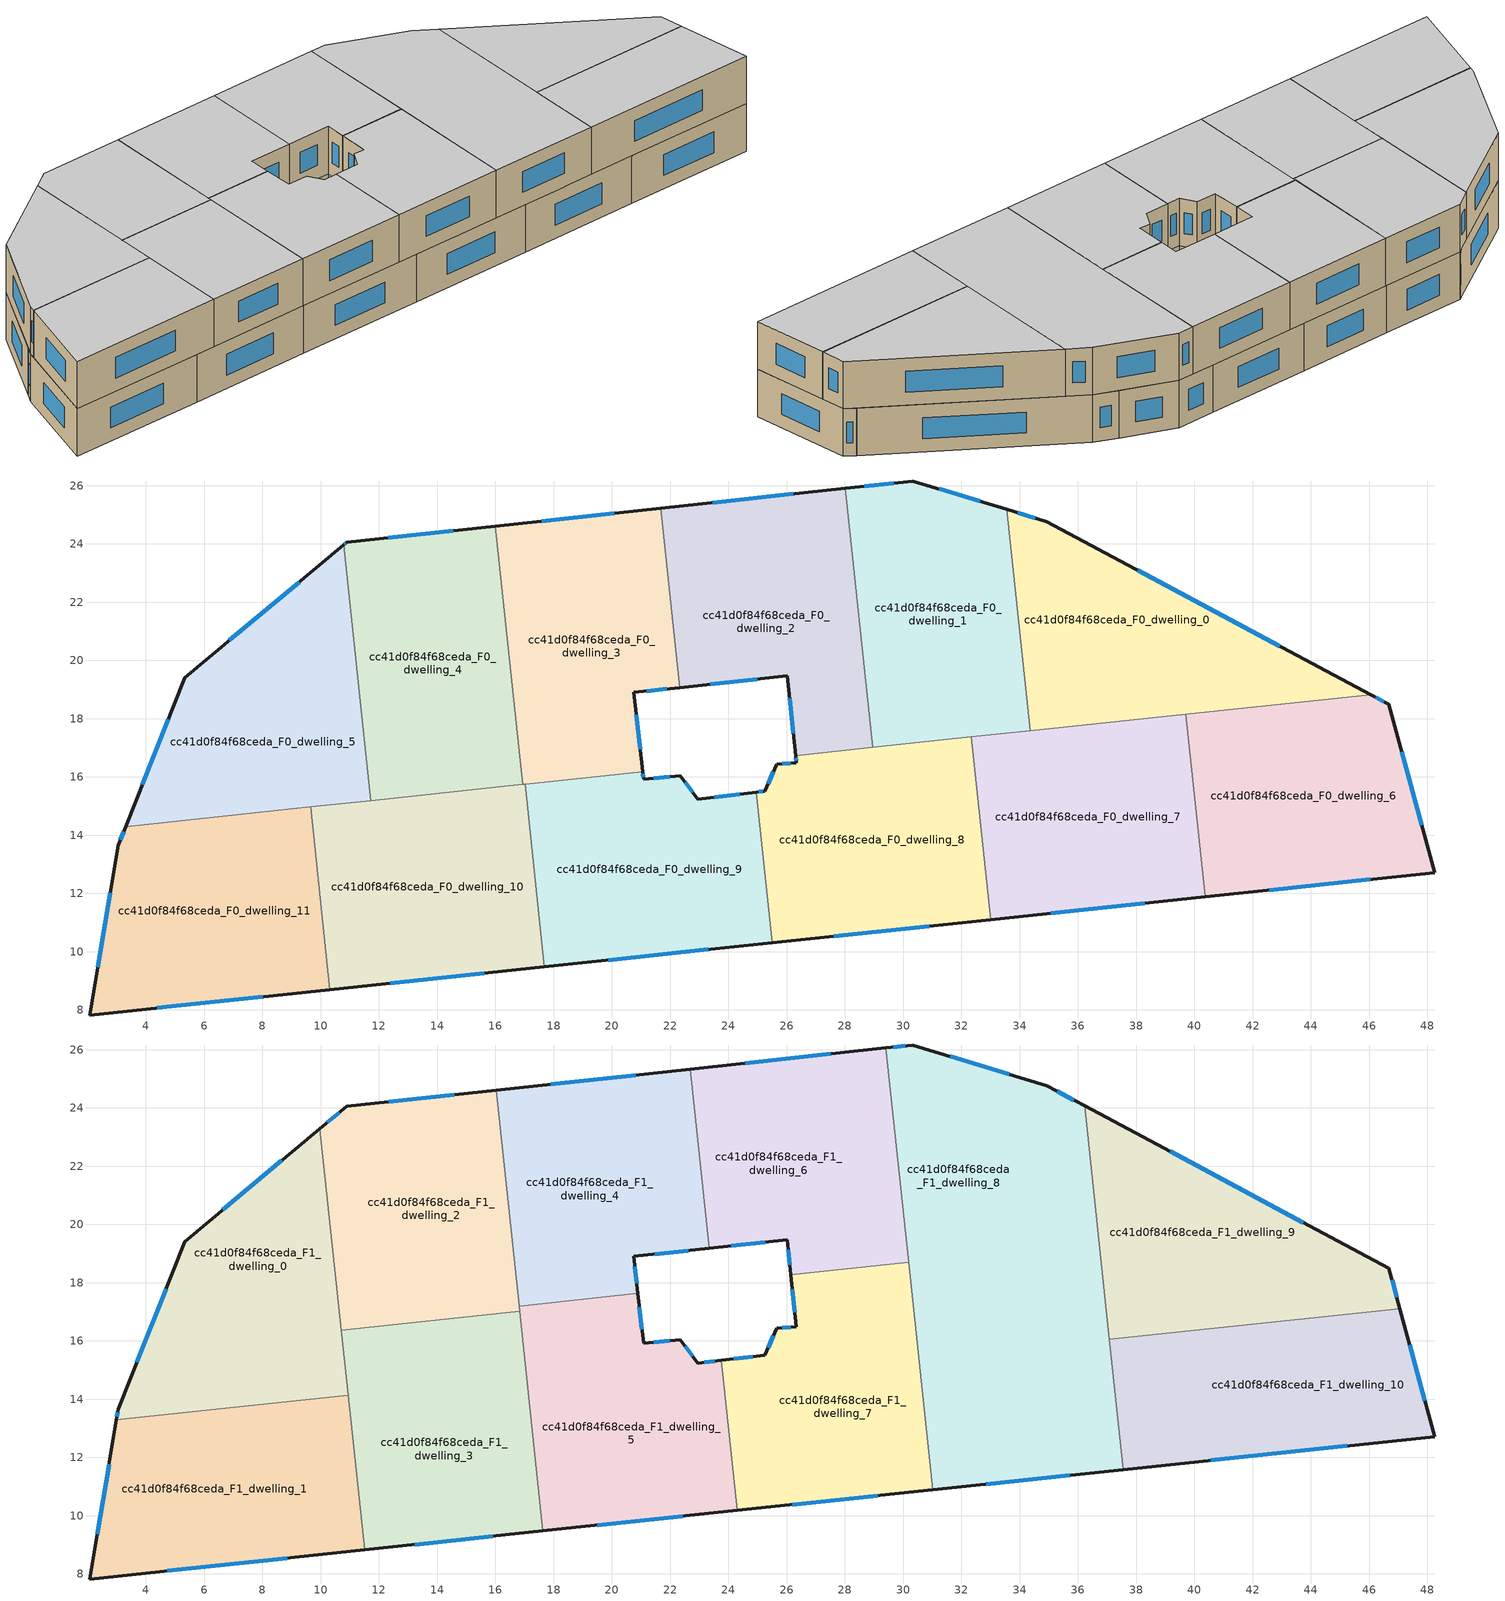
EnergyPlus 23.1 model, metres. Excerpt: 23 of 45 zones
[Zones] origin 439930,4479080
cc41d0f84f68ceda_F0_dwelling_0
 floor ground (EU_floor_Construction): 46.05,18.82 34.36,17.58 33.55,25.18 34.93,24.77 z0
 wall outside (EU_wall_Construction): 46.05,18.82 34.93,24.77 33.55,25.18 z0:3
 wall to cc41d0f84f68ceda_F0_dwelling_1 (EU_wall_Construction): 33.55,25.18 34.36,17.58 z0:3
 wall to cc41d0f84f68ceda_F0_dwelling_6 (EU_wall_Construction): 39.7,18.15 46.05,18.82 z0:3
 wall to cc41d0f84f68ceda_F0_dwelling_7 (EU_wall_Construction): 34.36,17.58 39.7,18.15 z0:3
 window (EU_Window_Construction): 34.54,24.88 33.94,25.07 / 42.93,20.49 38.05,23.1 z0.84:2.16
cc41d0f84f68ceda_F0_dwelling_1
 floor ground (EU_floor_Construction): 33.55,25.18 34.36,17.58 28.95,17.01 28,25.91 30.33,26.16 z0
 wall outside (EU_wall_Construction): 33.55,25.18 30.33,26.16 28,25.91 z0:3
 wall to cc41d0f84f68ceda_F0_dwelling_2 (EU_wall_Construction): 28,25.91 28.95,17.01 z0:3
 wall to cc41d0f84f68ceda_F0_dwelling_8 (EU_wall_Construction): 28.95,17.01 32.34,17.37 z0:3
 wall to cc41d0f84f68ceda_F0_dwelling_7 (EU_wall_Construction): 32.34,17.37 34.36,17.58 z0:3
 window (EU_Window_Construction): 29.68,26.09 28.66,25.98 / 32.65,25.46 31.24,25.88 z0.84:2.16
 ceiling adiabatic (EU_roof_Construction): 30.35,17.16 30.18,18.7 28.78,18.55 28.95,17.01 z3
cc41d0f84f68ceda_F0_dwelling_10
 floor ground (EU_floor_Construction): 17.02,15.75 17.68,9.48 10.32,8.7 9.65,14.97 z0
 wall outside (EU_wall_Construction): 10.32,8.7 17.68,9.48 z0:3
 wall to cc41d0f84f68ceda_F0_dwelling_9 (EU_wall_Construction): 17.68,9.48 17.02,15.75 z0:3
 wall to cc41d0f84f68ceda_F0_dwelling_11 (EU_wall_Construction): 9.65,14.97 10.32,8.7 z0:3
 wall to cc41d0f84f68ceda_F0_dwelling_4 (EU_wall_Construction): 16.93,15.74 11.72,15.19 z0:3
 wall to cc41d0f84f68ceda_F0_dwelling_5 (EU_wall_Construction): 11.72,15.19 9.65,14.97 z0:3
 wall to cc41d0f84f68ceda_F0_dwelling_3 (EU_wall_Construction): 17.02,15.75 16.93,15.74 z0:3
 window (EU_Window_Construction): 12.38,8.92 15.61,9.26 z0.84:2.16
 ceiling adiabatic (EU_roof_Construction): 17.63,9.47 11.51,8.82 10.85,15 10.94,14.13 9.75,14.01 9.65,14.97 10.32,8.7 17.68,9.48 17.02,15.75 16.97,15.74 z3
cc41d0f84f68ceda_F0_dwelling_11
 floor ground (EU_floor_Construction): 9.65,14.97 10.32,8.7 2.08,7.82 3.05,13.66 3.3,14.29 z0
 wall outside (EU_wall_Construction): 3.3,14.29 3.05,13.66 2.08,7.82 10.32,8.7 z0:3
 wall to cc41d0f84f68ceda_F0_dwelling_5 (EU_wall_Construction): 9.65,14.97 3.3,14.29 z0:3
 window (EU_Window_Construction): 4.39,8.07 8,8.45 / 2.78,12.02 2.35,9.46 / 3.23,14.11 3.12,13.83 z0.84:2.16
cc41d0f84f68ceda_F0_dwelling_2
 floor ground (EU_floor_Construction): 28,25.91 28.95,17.01 26.3,16.73 26.02,19.46 22.33,19.07 21.68,25.22 z0
 wall outside (EU_wall_Construction): 22.33,19.07 26.02,19.46 26.3,16.73 / 28,25.91 21.68,25.22 z0:3
 wall to cc41d0f84f68ceda_F0_dwelling_3 (EU_wall_Construction): 21.68,25.22 22.33,19.07 z0:3
 wall to cc41d0f84f68ceda_F0_dwelling_8 (EU_wall_Construction): 26.3,16.73 28.95,17.01 z0:3
 window (EU_Window_Construction): 26.1,18.7 26.23,17.5 / 23.37,19.18 24.99,19.35 / 26.23,25.71 23.45,25.41 z0.84:2.16
 ceiling adiabatic (EU_roof_Construction): 28.95,17.01 28.78,18.55 26.15,18.27 26.3,16.73 z3
cc41d0f84f68ceda_F0_dwelling_3
 floor ground (EU_floor_Construction): 21.68,25.22 22.33,19.07 20.74,18.9 21.06,16.17 16.93,15.74 15.99,24.6 z0
 wall outside (EU_wall_Construction): 21.06,16.17 20.74,18.9 22.33,19.07 / 21.68,25.22 15.99,24.6 z0:3
 wall to cc41d0f84f68ceda_F0_dwelling_4 (EU_wall_Construction): 15.99,24.6 16.93,15.74 z0:3
 wall to cc41d0f84f68ceda_F0_dwelling_9 (EU_wall_Construction): 17.02,15.75 21.06,16.17 z0:3
 window (EU_Window_Construction): 20.97,16.94 20.83,18.13 / 20.08,25.05 17.59,24.78 / 21.19,18.95 21.88,19.02 z0.84:2.16
cc41d0f84f68ceda_F0_dwelling_4
 floor ground (EU_floor_Construction): 15.99,24.6 16.93,15.74 11.72,15.19 10.79,23.96 10.89,24.05 z0
 wall outside (EU_wall_Construction): 15.99,24.6 10.89,24.05 10.79,23.96 z0:3
 wall to cc41d0f84f68ceda_F0_dwelling_5 (EU_wall_Construction): 10.79,23.96 11.72,15.19 z0:3
 window (EU_Window_Construction): 10.86,24.03 10.82,23.99 / 14.56,24.45 12.32,24.2 z0.84:2.16
cc41d0f84f68ceda_F0_dwelling_5
 floor ground (EU_floor_Construction): 10.79,23.96 11.72,15.19 3.3,14.29 5.33,19.41 z0
 wall outside (EU_wall_Construction): 10.79,23.96 5.33,19.41 3.3,14.29 z0:3
 window (EU_Window_Construction): 4.76,17.97 3.87,15.73 / 9.26,22.68 6.87,20.69 z0.84:2.16
cc41d0f84f68ceda_F0_dwelling_6
 floor ground (EU_floor_Construction): 46.68,18.49 48.24,12.71 40.36,11.88 39.7,18.15 46.05,18.82 z0
 wall outside (EU_wall_Construction): 40.36,11.88 48.24,12.71 46.68,18.49 46.05,18.82 z0:3
 wall to cc41d0f84f68ceda_F0_dwelling_7 (EU_wall_Construction): 39.7,18.15 40.36,11.88 z0:3
 window (EU_Window_Construction): 46.5,18.58 46.23,18.73 / 47.8,14.34 47.12,16.87 / 42.58,12.11 46.03,12.48 z0.84:2.16
cc41d0f84f68ceda_F0_dwelling_7
 floor ground (EU_floor_Construction): 39.7,18.15 40.36,11.88 33,11.1 32.34,17.37 z0
 wall outside (EU_wall_Construction): 33,11.1 40.36,11.88 z0:3
 wall to cc41d0f84f68ceda_F0_dwelling_8 (EU_wall_Construction): 32.34,17.37 33,11.1 z0:3
 window (EU_Window_Construction): 35.07,11.32 38.29,11.66 z0.84:2.16
 ceiling adiabatic (EU_roof_Construction): 40.36,11.88 39.7,18.15 36.88,17.85 37.55,11.58 35.75,11.39 z3
cc41d0f84f68ceda_F0_dwelling_8
 floor ground (EU_floor_Construction): 32.34,17.37 33,11.1 25.51,10.31 24.96,15.47 25.25,15.51 25.66,16.44 26.33,16.49 26.3,16.73 z0
 wall outside (EU_wall_Construction): 26.3,16.73 26.33,16.49 25.66,16.44 25.25,15.51 24.96,15.47 / 25.51,10.31 33,11.1 z0:3
 wall to cc41d0f84f68ceda_F0_dwelling_9 (EU_wall_Construction): 24.96,15.47 25.51,10.31 z0:3
 window (EU_Window_Construction): 25.54,16.18 25.37,15.77 / 26.14,16.47 25.85,16.45 / 26.31,16.66 26.32,16.56 / 27.61,10.53 30.9,10.88 / 25.17,15.5 25.04,15.48 z0.84:2.16
cc41d0f84f68ceda_F0_dwelling_9
 floor ground (EU_floor_Construction): 24.96,15.47 25.51,10.31 17.68,9.48 17.02,15.75 21.06,16.17 21.09,15.92 22.34,16.04 22.95,15.24 z0
 wall outside (EU_wall_Construction): 24.96,15.47 22.95,15.24 22.34,16.04 21.09,15.92 21.06,16.17 / 17.68,9.48 25.51,10.31 z0:3
 window (EU_Window_Construction): 21.08,15.99 21.06,16.1 / 21.99,16.01 21.44,15.95 / 22.78,15.46 22.51,15.82 / 24.39,15.41 23.51,15.3 / 19.88,9.71 23.31,10.07 z0.84:2.16
cc41d0f84f68ceda_F1_dwelling_0
 floor to cc41d0f84f68ceda_F0_dwelling_5 (EU_floor_Construction): 9.97,23.28 10.84,15.09 3.3,14.29 5.33,19.41 z3
 floor to cc41d0f84f68ceda_F0_dwelling_11 (EU_floor_Construction): 9.65,14.97 9.75,14.01 2.99,13.29 3.05,13.66 3.3,14.29 z3
 floor to cc41d0f84f68ceda_F0_dwelling_10 (EU_floor_Construction): 10.84,15.09 10.94,14.13 9.75,14.01 9.65,14.97 z3
 wall outside (EU_wall_Construction): 9.97,23.28 5.33,19.41 3.05,13.66 2.99,13.29 z3:6
 wall to cc41d0f84f68ceda_F1_dwelling_1 (EU_wall_Construction): 2.99,13.29 10.94,14.13 z3:6
 wall to cc41d0f84f68ceda_F1_dwelling_2 (EU_wall_Construction): 10.71,16.36 9.97,23.28 z3:6
 wall to cc41d0f84f68ceda_F1_dwelling_3 (EU_wall_Construction): 10.94,14.13 10.71,16.36 z3:6
 window (EU_Window_Construction): 4.69,17.79 3.69,15.27 / 8.67,22.19 6.64,20.5 / 3.03,13.55 3.01,13.39 z3.84:5.16
 ceiling to cc41d0f84f68ceda_F2_dwelling_0 (EU_floor_Construction): 10.94,14.13 9.97,23.28 5.33,19.41 3.05,13.66 2.99,13.29 z6
cc41d0f84f68ceda_F1_dwelling_1
 floor to cc41d0f84f68ceda_F0_dwelling_11 (EU_floor_Construction): 9.75,14.01 10.32,8.7 2.08,7.82 2.99,13.29 z3
 floor adiabatic (EU_floor_Construction): 10.94,14.13 11.51,8.82 10.32,8.7 9.75,14.01 z3
 wall outside (EU_wall_Construction): 2.99,13.29 2.08,7.82 11.51,8.82 z3:6
 wall to cc41d0f84f68ceda_F1_dwelling_3 (EU_wall_Construction): 11.51,8.82 10.94,14.13 z3:6
 window (EU_Window_Construction): 4.73,8.1 8.86,8.54 / 2.73,11.76 2.33,9.36 z3.84:5.16
 ceiling to cc41d0f84f68ceda_F2_dwelling_1 (EU_floor_Construction): 11.51,8.82 10.94,14.13 2.99,13.29 2.08,7.82 z6
cc41d0f84f68ceda_F1_dwelling_10
 floor to cc41d0f84f68ceda_F0_dwelling_6 (EU_floor_Construction): 47.05,17.11 48.24,12.71 40.36,11.88 39.89,16.35 z3
 floor adiabatic (EU_floor_Construction): 39.89,16.35 40.36,11.88 37.55,11.58 37.08,16.05 z3
 wall outside (EU_wall_Construction): 37.55,11.58 48.24,12.71 47.05,17.11 z3:6
 wall to cc41d0f84f68ceda_F1_dwelling_9 (EU_wall_Construction): 47.05,17.11 37.08,16.05 z3:6
 wall to cc41d0f84f68ceda_F1_dwelling_8 (EU_wall_Construction): 37.08,16.05 37.55,11.58 z3:6
 window (EU_Window_Construction): 47.91,13.95 47.39,15.87 / 40.55,11.9 45.24,12.4 z3.84:5.16
 ceiling to cc41d0f84f68ceda_F2_dwelling_10 (EU_floor_Construction): 48.24,12.71 47.05,17.11 37.08,16.05 37.55,11.58 z6
cc41d0f84f68ceda_F1_dwelling_2
 floor to cc41d0f84f68ceda_F0_dwelling_4 (EU_floor_Construction): 15.99,24.6 16.8,17.01 11.58,16.45 10.79,23.96 10.89,24.05 z3
 floor to cc41d0f84f68ceda_F0_dwelling_5 (EU_floor_Construction): 10.79,23.96 11.58,16.45 10.71,16.36 9.97,23.28 z3
 floor to cc41d0f84f68ceda_F0_dwelling_3 (EU_floor_Construction): 16.03,24.61 16.83,17.01 16.8,17.01 15.99,24.6 z3
 wall outside (EU_wall_Construction): 16.03,24.61 10.89,24.05 9.97,23.28 z3:6
 wall to cc41d0f84f68ceda_F1_dwelling_3 (EU_wall_Construction): 10.71,16.36 16.83,17.01 z3:6
 wall to cc41d0f84f68ceda_F1_dwelling_4 (EU_wall_Construction): 16.81,17.2 16.03,24.61 z3:6
 wall to cc41d0f84f68ceda_F1_dwelling_5 (EU_wall_Construction): 16.83,17.01 16.81,17.2 z3:6
 window (EU_Window_Construction): 10.63,23.83 10.23,23.5 / 14.58,24.45 12.33,24.21 z3.84:5.16
 ceiling to cc41d0f84f68ceda_F2_dwelling_2 (EU_floor_Construction): 16.83,17.01 16.03,24.61 10.89,24.05 9.97,23.28 10.71,16.36 z6
cc41d0f84f68ceda_F1_dwelling_3
 floor to cc41d0f84f68ceda_F0_dwelling_10 (EU_floor_Construction): 16.97,15.74 17.63,9.47 11.51,8.82 10.84,15.09 z3
 floor to cc41d0f84f68ceda_F0_dwelling_4 (EU_floor_Construction): 16.8,17.01 16.93,15.74 11.72,15.19 11.58,16.45 z3
 floor to cc41d0f84f68ceda_F0_dwelling_5 (EU_floor_Construction): 11.58,16.45 11.72,15.19 10.84,15.09 10.71,16.36 z3
 floor to cc41d0f84f68ceda_F0_dwelling_3 (EU_floor_Construction): 16.83,17.01 16.97,15.74 16.93,15.74 16.8,17.01 z3
 wall outside (EU_wall_Construction): 11.51,8.82 17.63,9.47 z3:6
 wall to cc41d0f84f68ceda_F1_dwelling_5 (EU_wall_Construction): 17.63,9.47 16.83,17.01 z3:6
 window (EU_Window_Construction): 13.23,9.01 15.91,9.29 z3.84:5.16
 ceiling to cc41d0f84f68ceda_F2_dwelling_3 (EU_floor_Construction): 17.63,9.47 16.83,17.01 10.71,16.36 11.51,8.82 z6
cc41d0f84f68ceda_F1_dwelling_4
 floor to cc41d0f84f68ceda_F0_dwelling_3 (EU_floor_Construction): 21.68,25.22 22.33,19.07 20.74,18.9 20.89,17.63 16.81,17.2 16.03,24.61 z3
 floor to cc41d0f84f68ceda_F0_dwelling_2 (EU_floor_Construction): 22.69,25.33 23.34,19.18 22.33,19.07 21.68,25.22 z3
 wall outside (EU_wall_Construction): 22.69,25.33 16.03,24.61 / 20.89,17.63 20.74,18.9 23.34,19.18 z3:6
 wall to cc41d0f84f68ceda_F1_dwelling_5 (EU_wall_Construction): 16.81,17.2 20.89,17.63 z3:6
 wall to cc41d0f84f68ceda_F1_dwelling_6 (EU_wall_Construction): 23.34,19.18 22.69,25.33 z3:6
 window (EU_Window_Construction): 20.82,25.13 17.9,24.81 / 21.47,18.98 22.61,19.1 / 20.85,17.99 20.78,18.54 z3.84:5.16
 ceiling to cc41d0f84f68ceda_F2_dwelling_4 (EU_floor_Construction): 23.34,19.18 22.69,25.33 16.03,24.61 16.81,17.2 20.89,17.63 20.74,18.9 z6
cc41d0f84f68ceda_F1_dwelling_5
 floor to cc41d0f84f68ceda_F0_dwelling_9 (EU_floor_Construction): 23.75,15.33 24.3,10.18 17.68,9.48 17.02,15.75 21.06,16.17 21.09,15.92 22.34,16.04 22.95,15.24 z3
 floor to cc41d0f84f68ceda_F0_dwelling_3 (EU_floor_Construction): 20.89,17.63 21.06,16.17 17.02,15.75 16.97,15.74 16.81,17.2 z3
 floor adiabatic (EU_floor_Construction): 17.02,15.75 17.68,9.48 17.63,9.47 16.97,15.74 z3
 wall outside (EU_wall_Construction): 23.75,15.33 22.95,15.24 22.34,16.04 21.09,15.92 20.89,17.63 / 17.63,9.47 24.3,10.18 z3:6
 wall to cc41d0f84f68ceda_F1_dwelling_7 (EU_wall_Construction): 24.3,10.18 23.75,15.33 z3:6
 window (EU_Window_Construction): 23.53,15.31 23.17,15.26 / 19.5,9.67 22.43,9.98 / 21.03,16.4 20.94,17.15 / 21.99,16.01 21.44,15.95 / 22.78,15.46 22.51,15.82 z3.84:5.16
 ceiling to cc41d0f84f68ceda_F2_dwelling_5 (EU_floor_Construction): 24.3,10.18 23.75,15.33 22.95,15.24 22.34,16.04 21.09,15.92 20.89,17.63 16.81,17.2 17.63,9.47 z6
cc41d0f84f68ceda_F1_dwelling_6
 floor to cc41d0f84f68ceda_F0_dwelling_2 (EU_floor_Construction): 28,25.91 28.78,18.55 26.15,18.27 26.02,19.46 23.34,19.18 22.69,25.33 z3
 floor to cc41d0f84f68ceda_F0_dwelling_1 (EU_floor_Construction): 29.41,26.06 30.18,18.7 28.78,18.55 28,25.91 z3
 wall outside (EU_wall_Construction): 23.34,19.18 26.02,19.46 26.15,18.27 / 29.41,26.06 22.69,25.33 z3:6
 wall to cc41d0f84f68ceda_F1_dwelling_7 (EU_wall_Construction): 26.15,18.27 30.18,18.7 z3:6
 wall to cc41d0f84f68ceda_F1_dwelling_8 (EU_wall_Construction): 30.18,18.7 29.41,26.06 z3:6
 window (EU_Window_Construction): 24.1,19.26 25.27,19.38 / 27.52,25.85 24.58,25.53 / 26.06,19.13 26.11,18.61 z3.84:5.16
 ceiling to cc41d0f84f68ceda_F2_dwelling_6 (EU_floor_Construction): 30.18,18.7 29.41,26.06 22.69,25.33 23.34,19.18 26.02,19.46 26.15,18.27 z6
cc41d0f84f68ceda_F1_dwelling_7
 floor to cc41d0f84f68ceda_F0_dwelling_8 (EU_floor_Construction): 30.35,17.16 31.01,10.89 25.51,10.31 24.96,15.47 25.25,15.51 25.66,16.44 26.33,16.49 26.3,16.73 z3
 floor adiabatic (EU_floor_Construction): 30.18,18.7 31.01,10.89 30.35,17.16 26.3,16.73 26.33,16.49 26.15,18.27 z3
 floor to cc41d0f84f68ceda_F0_dwelling_9 (EU_floor_Construction): 24.96,15.47 25.51,10.31 24.3,10.18 23.75,15.33 z3
 wall outside (EU_wall_Construction): 26.15,18.27 26.33,16.49 25.66,16.44 25.25,15.51 23.75,15.33 / 24.3,10.18 31.01,10.89 z3:6
 wall to cc41d0f84f68ceda_F1_dwelling_8 (EU_wall_Construction): 31.01,10.89 30.19,18.7 z3:6
 window (EU_Window_Construction): 24.83,15.46 24.17,15.38 / 25.54,16.18 25.37,15.77 / 26.14,16.47 25.85,16.45 / 26.2,17.77 26.28,16.99 / 26.18,10.38 29.13,10.69 z3.84:5.16
 ceiling to cc41d0f84f68ceda_F2_dwelling_7 (EU_floor_Construction): 31.01,10.89 30.18,18.7 26.15,18.27 26.33,16.49 25.66,16.44 25.25,15.51 23.75,15.33 24.3,10.18 z6
cc41d0f84f68ceda_F1_dwelling_8
 floor to cc41d0f84f68ceda_F0_dwelling_1 (EU_floor_Construction): 33.55,25.18 34.36,17.58 30.35,17.16 29.41,26.06 30.33,26.16 z3
 floor to cc41d0f84f68ceda_F0_dwelling_7 (EU_floor_Construction): 36.88,17.85 37.55,11.58 33,11.1 32.34,17.37 z3
 floor to cc41d0f84f68ceda_F0_dwelling_0 (EU_floor_Construction): 36.22,24.07 36.88,17.85 34.36,17.58 33.55,25.18 34.93,24.77 z3
 floor to cc41d0f84f68ceda_F0_dwelling_8 (EU_floor_Construction): 32.34,17.37 33,11.1 31.01,10.89 30.35,17.16 z3
 wall outside (EU_wall_Construction): 31.01,10.89 37.55,11.58 / 36.22,24.07 34.93,24.77 30.33,26.16 29.41,26.06 z3:6
 wall to cc41d0f84f68ceda_F1_dwelling_9 (EU_wall_Construction): 37.08,16.05 36.22,24.07 z3:6
 window (EU_Window_Construction): 32.85,11.08 35.71,11.39 / 30.07,26.13 29.67,26.09 / 33.64,25.16 31.62,25.77 / 35.86,24.27 35.29,24.57 z3.84:5.16
 ceiling to cc41d0f84f68ceda_F2_dwelling_8 (EU_floor_Construction): 37.55,11.58 36.22,24.07 34.93,24.77 30.33,26.16 29.41,26.06 31.01,10.89 z6
cc41d0f84f68ceda_F1_dwelling_9
 floor to cc41d0f84f68ceda_F0_dwelling_0 (EU_floor_Construction): 46.05,18.82 36.88,17.85 36.22,24.07 z3
 floor to cc41d0f84f68ceda_F0_dwelling_6 (EU_floor_Construction): 46.68,18.49 47.05,17.11 39.89,16.35 39.7,18.15 46.05,18.82 z3
 floor adiabatic (EU_floor_Construction): 39.7,18.15 39.89,16.35 37.08,16.05 36.88,17.85 z3
 wall outside (EU_wall_Construction): 47.05,17.11 46.68,18.49 36.22,24.07 z3:6
 window (EU_Window_Construction): 43.74,20.06 39.16,22.5 / 46.95,17.49 46.78,18.1 z3.84:5.16
 ceiling to cc41d0f84f68ceda_F2_dwelling_9 (EU_floor_Construction): 47.05,17.11 46.68,18.49 36.22,24.07 37.08,16.05 z6
[Building]
EU S2 Campaign: North Axis=0; Terrain=City; Solar Distribution=FullExterior
[Site:Location]
Madrid: Latitude=40.5; Longitude=-3.5; Time Zone=1; Elevation=609
[SizingPeriod:WeatherFileDays]
AnnualSizingPeriod: Begin Month=1; Begin Day of Month=1; End Month=12; End Day of Month=31; Day of Week for Start Day=Monday; Use Weather File Daylight Saving Period=No; Use Weather File Rain and Snow Indicators=No
[MATERIAL]
EU_InternalMass_Material: Roughness=MediumRough; Thickness=0.1; Conductivity=1; Density=1800; Specific Heat=900; Thermal Absorptance=0.9; Solar Absorptance=0.7; Visible Absorptance=0.7
[MATERIAL:NOMASS] Roughness=MediumRough; Thermal Absorptance=0.9; Solar Absorptance=0.7; Visible Absorptance=0.7
Name | Thermal Resistance
EU_wall_NoMass; EU_roof_NoMass | 2.16768
EU_floor_NoMass | 1.14339
[WINDOWMATERIAL:SIMPLEGLAZINGSYSTEM]
EU_Window_SimpleGlazing: UFactor=3.23888; Solar Heat Gain Coefficient=0.85; Visible Transmittance=0.85
[CONSTRUCTION]
EU_wall_Construction: EU_wall_NoMass
EU_roof_Construction: EU_roof_NoMass
EU_floor_Construction: EU_floor_NoMass
EU_InternalMass_Construction: EU_InternalMass_Material
EU_Window_Construction: EU_Window_SimpleGlazing
[ZONE] Type=1; Multiplier=1; Ceiling Height=autocalculate; Floor Area=autocalculate; Part of Total Floor Area=Yes
Name | Volume
cc41d0f84f68ceda_F0_dwelling_0 | 140.059
cc41d0f84f68ceda_F1_dwelling_0; cc41d0f84f68ceda_F0_dwelling_2 | 140.023
cc41d0f84f68ceda_F0_dwelling_1 | 140.049
cc41d0f84f68ceda_F1_dwelling_1 | 140.024
cc41d0f84f68ceda_F0_dwelling_10 | 140.043
cc41d0f84f68ceda_F1_dwelling_10; cc41d0f84f68ceda_F0_dwelling_8 | 140.042
cc41d0f84f68ceda_F0_dwelling_11 | 140.03
cc41d0f84f68ceda_F1_dwelling_2 | 140.026
cc41d0f84f68ceda_F0_dwelling_3 | 140.05
cc41d0f84f68ceda_F1_dwelling_3 | 140.048
cc41d0f84f68ceda_F0_dwelling_4 | 140.04
cc41d0f84f68ceda_F1_dwelling_4 | 140.047
cc41d0f84f68ceda_F0_dwelling_5; cc41d0f84f68ceda_F1_dwelling_6 | 140.034
cc41d0f84f68ceda_F1_dwelling_5 | 140.044
cc41d0f84f68ceda_F0_dwelling_6 | 140.028
cc41d0f84f68ceda_F0_dwelling_7; cc41d0f84f68ceda_F0_dwelling_9 | 140.036
cc41d0f84f68ceda_F1_dwelling_7 | 140.053
cc41d0f84f68ceda_F1_dwelling_8 | 280.089
cc41d0f84f68ceda_F1_dwelling_9 | 140.017
[INTERNALMASS] Construction=EU_InternalMass_Construction
Name | Zone or ZoneList | Surface Area
cc41d0f84f68ceda_F0_dwelling_0_EU_InternalMass | cc41d0f84f68ceda_F0_dwelling_0 | 46.6862
cc41d0f84f68ceda_F0_dwelling_1_EU_InternalMass | cc41d0f84f68ceda_F0_dwelling_1 | 46.6832
cc41d0f84f68ceda_F0_dwelling_2_EU_InternalMass | cc41d0f84f68ceda_F0_dwelling_2 | 46.6745
cc41d0f84f68ceda_F0_dwelling_3_EU_InternalMass | cc41d0f84f68ceda_F0_dwelling_3 | 46.6835
cc41d0f84f68ceda_F0_dwelling_4_EU_InternalMass | cc41d0f84f68ceda_F0_dwelling_4 | 46.68
cc41d0f84f68ceda_F0_dwelling_5_EU_InternalMass | cc41d0f84f68ceda_F0_dwelling_5 | 46.6782
cc41d0f84f68ceda_F0_dwelling_6_EU_InternalMass | cc41d0f84f68ceda_F0_dwelling_6 | 46.6758
cc41d0f84f68ceda_F0_dwelling_7_EU_InternalMass | cc41d0f84f68ceda_F0_dwelling_7 | 46.6784
cc41d0f84f68ceda_F0_dwelling_8_EU_InternalMass | cc41d0f84f68ceda_F0_dwelling_8 | 46.6807
cc41d0f84f68ceda_F0_dwelling_9_EU_InternalMass | cc41d0f84f68ceda_F0_dwelling_9 | 46.6784
cc41d0f84f68ceda_F0_dwelling_10_EU_InternalMass | cc41d0f84f68ceda_F0_dwelling_10 | 46.6812
cc41d0f84f68ceda_F0_dwelling_11_EU_InternalMass | cc41d0f84f68ceda_F0_dwelling_11 | 46.6766
cc41d0f84f68ceda_F1_dwelling_0_EU_InternalMass | cc41d0f84f68ceda_F1_dwelling_0 | 46.6744
cc41d0f84f68ceda_F1_dwelling_1_EU_InternalMass | cc41d0f84f68ceda_F1_dwelling_1 | 46.6746
cc41d0f84f68ceda_F1_dwelling_2_EU_InternalMass | cc41d0f84f68ceda_F1_dwelling_2 | 46.6753
cc41d0f84f68ceda_F1_dwelling_3_EU_InternalMass | cc41d0f84f68ceda_F1_dwelling_3 | 46.6827
cc41d0f84f68ceda_F1_dwelling_4_EU_InternalMass | cc41d0f84f68ceda_F1_dwelling_4 | 46.6823
cc41d0f84f68ceda_F1_dwelling_5_EU_InternalMass | cc41d0f84f68ceda_F1_dwelling_5 | 46.6812
cc41d0f84f68ceda_F1_dwelling_6_EU_InternalMass | cc41d0f84f68ceda_F1_dwelling_6 | 46.6777
cc41d0f84f68ceda_F1_dwelling_7_EU_InternalMass | cc41d0f84f68ceda_F1_dwelling_7 | 46.6843
cc41d0f84f68ceda_F1_dwelling_8_EU_InternalMass | cc41d0f84f68ceda_F1_dwelling_8 | 93.363
cc41d0f84f68ceda_F1_dwelling_9_EU_InternalMass | cc41d0f84f68ceda_F1_dwelling_9 | 46.6724
cc41d0f84f68ceda_F1_dwelling_10_EU_InternalMass | cc41d0f84f68ceda_F1_dwelling_10 | 46.6805
[OTHEREQUIPMENT] Fuel Type=Electricity; Design Level Calculation Method=Watts/Area; Power per Zone Floor Area=1; Fraction Latent=0; Fraction Radiant=0; Fraction Lost=0; Carbon Dioxide Generation Rate=0; EndUse Subcategory=EU_Step8_InternalGains
Name | Zone or ZoneList or Space or SpaceList | Schedule
EU_Step8_InternalGain_cc41d0f84f68ceda_F0_dwelling_0_f000 | cc41d0f84f68ceda_F0_dwelling_0 | EU_Step8_GainSchedule_cc41d0f84f68ceda_F0_dwelling_0_f000
EU_Step8_InternalGain_cc41d0f84f68ceda_F0_dwelling_1_f000 | cc41d0f84f68ceda_F0_dwelling_1 | EU_Step8_GainSchedule_cc41d0f84f68ceda_F0_dwelling_1_f000
EU_Step8_InternalGain_cc41d0f84f68ceda_F0_dwelling_2_f000 | cc41d0f84f68ceda_F0_dwelling_2 | EU_Step8_GainSchedule_cc41d0f84f68ceda_F0_dwelling_2_f000
EU_Step8_InternalGain_cc41d0f84f68ceda_F0_dwelling_3_f000 | cc41d0f84f68ceda_F0_dwelling_3 | EU_Step8_GainSchedule_cc41d0f84f68ceda_F0_dwelling_3_f000
EU_Step8_InternalGain_cc41d0f84f68ceda_F0_dwelling_4_f000 | cc41d0f84f68ceda_F0_dwelling_4 | EU_Step8_GainSchedule_cc41d0f84f68ceda_F0_dwelling_4_f000
EU_Step8_InternalGain_cc41d0f84f68ceda_F0_dwelling_5_f000 | cc41d0f84f68ceda_F0_dwelling_5 | EU_Step8_GainSchedule_cc41d0f84f68ceda_F0_dwelling_5_f000
EU_Step8_InternalGain_cc41d0f84f68ceda_F0_dwelling_6_f000 | cc41d0f84f68ceda_F0_dwelling_6 | EU_Step8_GainSchedule_cc41d0f84f68ceda_F0_dwelling_6_f000
EU_Step8_InternalGain_cc41d0f84f68ceda_F0_dwelling_7_f000 | cc41d0f84f68ceda_F0_dwelling_7 | EU_Step8_GainSchedule_cc41d0f84f68ceda_F0_dwelling_7_f000
EU_Step8_InternalGain_cc41d0f84f68ceda_F0_dwelling_8_f000 | cc41d0f84f68ceda_F0_dwelling_8 | EU_Step8_GainSchedule_cc41d0f84f68ceda_F0_dwelling_8_f000
EU_Step8_InternalGain_cc41d0f84f68ceda_F0_dwelling_9_f000 | cc41d0f84f68ceda_F0_dwelling_9 | EU_Step8_GainSchedule_cc41d0f84f68ceda_F0_dwelling_9_f000
EU_Step8_InternalGain_cc41d0f84f68ceda_F0_dwelling_10_f000 | cc41d0f84f68ceda_F0_dwelling_10 | EU_Step8_GainSchedule_cc41d0f84f68ceda_F0_dwelling_10_f000
EU_Step8_InternalGain_cc41d0f84f68ceda_F0_dwelling_11_f000 | cc41d0f84f68ceda_F0_dwelling_11 | EU_Step8_GainSchedule_cc41d0f84f68ceda_F0_dwelling_11_f000
EU_Step8_InternalGain_cc41d0f84f68ceda_F1_dwelling_0_f000 | cc41d0f84f68ceda_F1_dwelling_0 | EU_Step8_GainSchedule_cc41d0f84f68ceda_F1_dwelling_0_f000
EU_Step8_InternalGain_cc41d0f84f68ceda_F1_dwelling_1_f000 | cc41d0f84f68ceda_F1_dwelling_1 | EU_Step8_GainSchedule_cc41d0f84f68ceda_F1_dwelling_1_f000
EU_Step8_InternalGain_cc41d0f84f68ceda_F1_dwelling_2_f000 | cc41d0f84f68ceda_F1_dwelling_2 | EU_Step8_GainSchedule_cc41d0f84f68ceda_F1_dwelling_2_f000
EU_Step8_InternalGain_cc41d0f84f68ceda_F1_dwelling_3_f000 | cc41d0f84f68ceda_F1_dwelling_3 | EU_Step8_GainSchedule_cc41d0f84f68ceda_F1_dwelling_3_f000
EU_Step8_InternalGain_cc41d0f84f68ceda_F1_dwelling_4_f000 | cc41d0f84f68ceda_F1_dwelling_4 | EU_Step8_GainSchedule_cc41d0f84f68ceda_F1_dwelling_4_f000
EU_Step8_InternalGain_cc41d0f84f68ceda_F1_dwelling_5_f000 | cc41d0f84f68ceda_F1_dwelling_5 | EU_Step8_GainSchedule_cc41d0f84f68ceda_F1_dwelling_5_f000
EU_Step8_InternalGain_cc41d0f84f68ceda_F1_dwelling_6_f000 | cc41d0f84f68ceda_F1_dwelling_6 | EU_Step8_GainSchedule_cc41d0f84f68ceda_F1_dwelling_6_f000
EU_Step8_InternalGain_cc41d0f84f68ceda_F1_dwelling_7_f000 | cc41d0f84f68ceda_F1_dwelling_7 | EU_Step8_GainSchedule_cc41d0f84f68ceda_F1_dwelling_7_f000
EU_Step8_InternalGain_cc41d0f84f68ceda_F1_dwelling_8_f000 | cc41d0f84f68ceda_F1_dwelling_8 | EU_Step8_GainSchedule_cc41d0f84f68ceda_F1_dwelling_8_f000
EU_Step8_InternalGain_cc41d0f84f68ceda_F1_dwelling_9_f000 | cc41d0f84f68ceda_F1_dwelling_9 | EU_Step8_GainSchedule_cc41d0f84f68ceda_F1_dwelling_9_f000
EU_Step8_InternalGain_cc41d0f84f68ceda_F1_dwelling_10_f000 | cc41d0f84f68ceda_F1_dwelling_10 | EU_Step8_GainSchedule_cc41d0f84f68ceda_F1_dwelling_10_f000
[ZONEVENTILATION:DESIGNFLOWRATE] Schedule=EU_AlwaysOn; Design Flow Rate Calculation Method=AirChanges/Hour; Air Changes per Hour=0.480546; Ventilation Type=Natural; Fan Pressure Rise=0; Fan Total Efficiency=1; Constant Term Coefficient=1; Temperature Term Coefficient=0; Velocity Term Coefficient=0; Velocity Squared Term Coefficient=0; Minimum Indoor Temperature=-100; Maximum Indoor Temperature=100; Delta Temperature=-100; Minimum Outdoor Temperature=-100; Maximum Outdoor Temperature=100; Maximum Wind Speed=40
Name | Zone or ZoneList or Space or SpaceList
EU_ConstantAir_cc41d0f84f68ceda_F0_dwelling_0 | cc41d0f84f68ceda_F0_dwelling_0
EU_ConstantAir_cc41d0f84f68ceda_F0_dwelling_1 | cc41d0f84f68ceda_F0_dwelling_1
EU_ConstantAir_cc41d0f84f68ceda_F0_dwelling_2 | cc41d0f84f68ceda_F0_dwelling_2
EU_ConstantAir_cc41d0f84f68ceda_F0_dwelling_3 | cc41d0f84f68ceda_F0_dwelling_3
EU_ConstantAir_cc41d0f84f68ceda_F0_dwelling_4 | cc41d0f84f68ceda_F0_dwelling_4
EU_ConstantAir_cc41d0f84f68ceda_F0_dwelling_5 | cc41d0f84f68ceda_F0_dwelling_5
EU_ConstantAir_cc41d0f84f68ceda_F0_dwelling_6 | cc41d0f84f68ceda_F0_dwelling_6
EU_ConstantAir_cc41d0f84f68ceda_F0_dwelling_7 | cc41d0f84f68ceda_F0_dwelling_7
EU_ConstantAir_cc41d0f84f68ceda_F0_dwelling_8 | cc41d0f84f68ceda_F0_dwelling_8
EU_ConstantAir_cc41d0f84f68ceda_F0_dwelling_9 | cc41d0f84f68ceda_F0_dwelling_9
EU_ConstantAir_cc41d0f84f68ceda_F0_dwelling_10 | cc41d0f84f68ceda_F0_dwelling_10
EU_ConstantAir_cc41d0f84f68ceda_F0_dwelling_11 | cc41d0f84f68ceda_F0_dwelling_11
EU_ConstantAir_cc41d0f84f68ceda_F1_dwelling_0 | cc41d0f84f68ceda_F1_dwelling_0
EU_ConstantAir_cc41d0f84f68ceda_F1_dwelling_1 | cc41d0f84f68ceda_F1_dwelling_1
EU_ConstantAir_cc41d0f84f68ceda_F1_dwelling_2 | cc41d0f84f68ceda_F1_dwelling_2
EU_ConstantAir_cc41d0f84f68ceda_F1_dwelling_3 | cc41d0f84f68ceda_F1_dwelling_3
EU_ConstantAir_cc41d0f84f68ceda_F1_dwelling_4 | cc41d0f84f68ceda_F1_dwelling_4
EU_ConstantAir_cc41d0f84f68ceda_F1_dwelling_5 | cc41d0f84f68ceda_F1_dwelling_5
EU_ConstantAir_cc41d0f84f68ceda_F1_dwelling_6 | cc41d0f84f68ceda_F1_dwelling_6
EU_ConstantAir_cc41d0f84f68ceda_F1_dwelling_7 | cc41d0f84f68ceda_F1_dwelling_7
EU_ConstantAir_cc41d0f84f68ceda_F1_dwelling_8 | cc41d0f84f68ceda_F1_dwelling_8
EU_ConstantAir_cc41d0f84f68ceda_F1_dwelling_9 | cc41d0f84f68ceda_F1_dwelling_9
EU_ConstantAir_cc41d0f84f68ceda_F1_dwelling_10 | cc41d0f84f68ceda_F1_dwelling_10
[HVACTEMPLATE:THERMOSTAT] Constant Heating Setpoint=20; Constant Cooling Setpoint=50
EU_HeatOnly_cc41d0f84f68ceda_F0_dwelling_0; EU_HeatOnly_cc41d0f84f68ceda_F0_dwelling_1; EU_HeatOnly_cc41d0f84f68ceda_F0_dwelling_2; EU_HeatOnly_cc41d0f84f68ceda_F0_dwelling_3; EU_HeatOnly_cc41d0f84f68ceda_F0_dwelling_4; EU_HeatOnly_cc41d0f84f68ceda_F0_dwelling_5; EU_HeatOnly_cc41d0f84f68ceda_F0_dwelling_6; EU_HeatOnly_cc41d0f84f68ceda_F0_dwelling_7; EU_HeatOnly_cc41d0f84f68ceda_F0_dwelling_8; EU_HeatOnly_cc41d0f84f68ceda_F0_dwelling_9; EU_HeatOnly_cc41d0f84f68ceda_F0_dwelling_10; EU_HeatOnly_cc41d0f84f68ceda_F0_dwelling_11; EU_HeatOnly_cc41d0f84f68ceda_F1_dwelling_0; EU_HeatOnly_cc41d0f84f68ceda_F1_dwelling_1; EU_HeatOnly_cc41d0f84f68ceda_F1_dwelling_2; EU_HeatOnly_cc41d0f84f68ceda_F1_dwelling_3; EU_HeatOnly_cc41d0f84f68ceda_F1_dwelling_4; EU_HeatOnly_cc41d0f84f68ceda_F1_dwelling_5; EU_HeatOnly_cc41d0f84f68ceda_F1_dwelling_6; EU_HeatOnly_cc41d0f84f68ceda_F1_dwelling_7; EU_HeatOnly_cc41d0f84f68ceda_F1_dwelling_8; EU_HeatOnly_cc41d0f84f68ceda_F1_dwelling_9; EU_HeatOnly_cc41d0f84f68ceda_F1_dwelling_10; EU_HeatOnly_cc41d0f84f68ceda_F2_dwelling_0; EU_HeatOnly_cc41d0f84f68ceda_F2_dwelling_1; EU_HeatOnly_cc41d0f84f68ceda_F2_dwelling_2; EU_HeatOnly_cc41d0f84f68ceda_F2_dwelling_3; EU_HeatOnly_cc41d0f84f68ceda_F2_dwelling_4; EU_HeatOnly_cc41d0f84f68ceda_F2_dwelling_5; EU_HeatOnly_cc41d0f84f68ceda_F2_dwelling_6; EU_HeatOnly_cc41d0f84f68ceda_F2_dwelling_7; EU_HeatOnly_cc41d0f84f68ceda_F2_dwelling_8; EU_HeatOnly_cc41d0f84f68ceda_F2_dwelling_9; EU_HeatOnly_cc41d0f84f68ceda_F2_dwelling_10; EU_HeatOnly_cc41d0f84f68ceda_F3_dwelling_0; EU_HeatOnly_cc41d0f84f68ceda_F3_dwelling_1; EU_HeatOnly_cc41d0f84f68ceda_F3_dwelling_2; EU_HeatOnly_cc41d0f84f68ceda_F3_dwelling_3; EU_HeatOnly_cc41d0f84f68ceda_F3_dwelling_4; EU_HeatOnly_cc41d0f84f68ceda_F3_dwelling_5; EU_HeatOnly_cc41d0f84f68ceda_F3_dwelling_6; EU_HeatOnly_cc41d0f84f68ceda_F3_dwelling_7; EU_HeatOnly_cc41d0f84f68ceda_F3_dwelling_8; EU_HeatOnly_cc41d0f84f68ceda_F3_dwelling_9; EU_HeatOnly_cc41d0f84f68ceda_F3_dwelling_10
[HVACTEMPLATE:ZONE:IDEALLOADSAIRSYSTEM] System Availability Schedule=EU_AlwaysOn; Maximum Heating Supply Air Temperature=50; Minimum Cooling Supply Air Temperature=13; Maximum Heating Supply Air Humidity Ratio=0.0156; Minimum Cooling Supply Air Humidity Ratio=0.0077; Heating Limit=NoLimit; Cooling Limit=NoLimit; Heating Availability Schedule=EU_AlwaysOn; Cooling Availability Schedule=EU_CoolingOff; Dehumidification Control Type=ConstantSensibleHeatRatio; Cooling Sensible Heat Ratio=0.7; Dehumidification Setpoint=60; Humidification Control Type=None; Humidification Setpoint=30; Outdoor Air Method=None; Outdoor Air Flow Rate per Person=0.00944; Outdoor Air Flow Rate per Zone Floor Area=0; Outdoor Air Flow Rate per Zone=0; Demand Controlled Ventilation Type=None; Outdoor Air Economizer Type=NoEconomizer; Heat Recovery Type=None; Sensible Heat Recovery Effectiveness=0.7; Latent Heat Recovery Effectiveness=0.65
Name | Template Thermostat
cc41d0f84f68ceda_F0_dwelling_0 | EU_HeatOnly_cc41d0f84f68ceda_F0_dwelling_0
cc41d0f84f68ceda_F0_dwelling_1 | EU_HeatOnly_cc41d0f84f68ceda_F0_dwelling_1
cc41d0f84f68ceda_F0_dwelling_2 | EU_HeatOnly_cc41d0f84f68ceda_F0_dwelling_2
cc41d0f84f68ceda_F0_dwelling_3 | EU_HeatOnly_cc41d0f84f68ceda_F0_dwelling_3
cc41d0f84f68ceda_F0_dwelling_4 | EU_HeatOnly_cc41d0f84f68ceda_F0_dwelling_4
cc41d0f84f68ceda_F0_dwelling_5 | EU_HeatOnly_cc41d0f84f68ceda_F0_dwelling_5
cc41d0f84f68ceda_F0_dwelling_6 | EU_HeatOnly_cc41d0f84f68ceda_F0_dwelling_6
cc41d0f84f68ceda_F0_dwelling_7 | EU_HeatOnly_cc41d0f84f68ceda_F0_dwelling_7
cc41d0f84f68ceda_F0_dwelling_8 | EU_HeatOnly_cc41d0f84f68ceda_F0_dwelling_8
cc41d0f84f68ceda_F0_dwelling_9 | EU_HeatOnly_cc41d0f84f68ceda_F0_dwelling_9
cc41d0f84f68ceda_F0_dwelling_10 | EU_HeatOnly_cc41d0f84f68ceda_F0_dwelling_10
cc41d0f84f68ceda_F0_dwelling_11 | EU_HeatOnly_cc41d0f84f68ceda_F0_dwelling_11
cc41d0f84f68ceda_F1_dwelling_0 | EU_HeatOnly_cc41d0f84f68ceda_F1_dwelling_0
cc41d0f84f68ceda_F1_dwelling_1 | EU_HeatOnly_cc41d0f84f68ceda_F1_dwelling_1
cc41d0f84f68ceda_F1_dwelling_2 | EU_HeatOnly_cc41d0f84f68ceda_F1_dwelling_2
cc41d0f84f68ceda_F1_dwelling_3 | EU_HeatOnly_cc41d0f84f68ceda_F1_dwelling_3
cc41d0f84f68ceda_F1_dwelling_4 | EU_HeatOnly_cc41d0f84f68ceda_F1_dwelling_4
cc41d0f84f68ceda_F1_dwelling_5 | EU_HeatOnly_cc41d0f84f68ceda_F1_dwelling_5
cc41d0f84f68ceda_F1_dwelling_6 | EU_HeatOnly_cc41d0f84f68ceda_F1_dwelling_6
cc41d0f84f68ceda_F1_dwelling_7 | EU_HeatOnly_cc41d0f84f68ceda_F1_dwelling_7
cc41d0f84f68ceda_F1_dwelling_8 | EU_HeatOnly_cc41d0f84f68ceda_F1_dwelling_8
cc41d0f84f68ceda_F1_dwelling_9 | EU_HeatOnly_cc41d0f84f68ceda_F1_dwelling_9
cc41d0f84f68ceda_F1_dwelling_10 | EU_HeatOnly_cc41d0f84f68ceda_F1_dwelling_10
[SIZING:ZONE] Zone Cooling Design Supply Air Temperature Input Method=SupplyAirTemperature; Zone Cooling Design Supply Air Temperature=13; Zone Heating Design Supply Air Temperature Input Method=SupplyAirTemperature; Zone Heating Design Supply Air Temperature=50; Zone Cooling Design Supply Air Humidity Ratio=0.008; Zone Heating Design Supply Air Humidity Ratio=0.008; Cooling Design Air Flow Method=DesignDay; Cooling Design Air Flow Rate=0; Cooling Minimum Air Flow per Zone Floor Area=0.000762; Cooling Minimum Air Flow=0; Cooling Minimum Air Flow Fraction=0.2; Heating Design Air Flow Method=DesignDay; Heating Design Air Flow Rate=0; Heating Maximum Air Flow per Zone Floor Area=0.002032; Heating Maximum Air Flow=0.141576; Heating Maximum Air Flow Fraction=0.3; Account for Dedicated Outdoor Air System=No; Dedicated Outdoor Air System Control Strategy=NeutralSupplyAir; Dedicated Outdoor Air Low Setpoint Temperature for Design=autosize; Dedicated Outdoor Air High Setpoint Temperature for Design=autosize; Zone Load Sizing Method=Sensible Load Only No Latent Load; Zone Latent Cooling Design Supply Air Humidity Ratio Input Method=HumidityRatioDifference; Zone Cooling Design Supply Air Humidity Ratio Difference=0.005; Zone Latent Heating Design Supply Air Humidity Ratio Input Method=HumidityRatioDifference; Zone Humidification Design Supply Air Humidity Ratio Difference=0.005
cc41d0f84f68ceda_F0_dwelling_0; cc41d0f84f68ceda_F0_dwelling_1; cc41d0f84f68ceda_F0_dwelling_2; cc41d0f84f68ceda_F0_dwelling_3; cc41d0f84f68ceda_F0_dwelling_4; cc41d0f84f68ceda_F0_dwelling_5; cc41d0f84f68ceda_F0_dwelling_6; cc41d0f84f68ceda_F0_dwelling_7; cc41d0f84f68ceda_F0_dwelling_8; cc41d0f84f68ceda_F0_dwelling_9; cc41d0f84f68ceda_F0_dwelling_10; cc41d0f84f68ceda_F0_dwelling_11; cc41d0f84f68ceda_F1_dwelling_0; cc41d0f84f68ceda_F1_dwelling_1; cc41d0f84f68ceda_F1_dwelling_2; cc41d0f84f68ceda_F1_dwelling_3; cc41d0f84f68ceda_F1_dwelling_4; cc41d0f84f68ceda_F1_dwelling_5; cc41d0f84f68ceda_F1_dwelling_6; cc41d0f84f68ceda_F1_dwelling_7; cc41d0f84f68ceda_F1_dwelling_8; cc41d0f84f68ceda_F1_dwelling_9; cc41d0f84f68ceda_F1_dwelling_10
[SCHEDULE:CONSTANT]
Name | Hourly Value
EU_AlwaysOn | 1
EU_CoolingOff | 0
[SCHEDULE:FILE] Column Number=1; Rows to Skip at Top=0; Number of Hours of Data=8760; Column Separator=Comma; Interpolate to Timestep=No; Minutes per Item=60; Adjust Schedule for Daylight Savings=Yes
Name | File
EU_Step8_GainSchedule_cc41d0f84f68ceda_F0_dwelling_0_f000 | ../../schedules/cc41d0f84f68ceda/cc41d0f84f68ceda_F0_dwelling_0_f000_gain.csv
EU_Step8_GainSchedule_cc41d0f84f68ceda_F0_dwelling_1_f000 | ../../schedules/cc41d0f84f68ceda/cc41d0f84f68ceda_F0_dwelling_1_f000_gain.csv
EU_Step8_GainSchedule_cc41d0f84f68ceda_F0_dwelling_2_f000 | ../../schedules/cc41d0f84f68ceda/cc41d0f84f68ceda_F0_dwelling_2_f000_gain.csv
EU_Step8_GainSchedule_cc41d0f84f68ceda_F0_dwelling_3_f000 | ../../schedules/cc41d0f84f68ceda/cc41d0f84f68ceda_F0_dwelling_3_f000_gain.csv
EU_Step8_GainSchedule_cc41d0f84f68ceda_F0_dwelling_4_f000 | ../../schedules/cc41d0f84f68ceda/cc41d0f84f68ceda_F0_dwelling_4_f000_gain.csv
EU_Step8_GainSchedule_cc41d0f84f68ceda_F0_dwelling_5_f000 | ../../schedules/cc41d0f84f68ceda/cc41d0f84f68ceda_F0_dwelling_5_f000_gain.csv
EU_Step8_GainSchedule_cc41d0f84f68ceda_F0_dwelling_6_f000 | ../../schedules/cc41d0f84f68ceda/cc41d0f84f68ceda_F0_dwelling_6_f000_gain.csv
EU_Step8_GainSchedule_cc41d0f84f68ceda_F0_dwelling_7_f000 | ../../schedules/cc41d0f84f68ceda/cc41d0f84f68ceda_F0_dwelling_7_f000_gain.csv
EU_Step8_GainSchedule_cc41d0f84f68ceda_F0_dwelling_8_f000 | ../../schedules/cc41d0f84f68ceda/cc41d0f84f68ceda_F0_dwelling_8_f000_gain.csv
EU_Step8_GainSchedule_cc41d0f84f68ceda_F0_dwelling_9_f000 | ../../schedules/cc41d0f84f68ceda/cc41d0f84f68ceda_F0_dwelling_9_f000_gain.csv
EU_Step8_GainSchedule_cc41d0f84f68ceda_F0_dwelling_10_f000 | ../../schedules/cc41d0f84f68ceda/cc41d0f84f68ceda_F0_dwelling_10_f000_gain.csv
EU_Step8_GainSchedule_cc41d0f84f68ceda_F0_dwelling_11_f000 | ../../schedules/cc41d0f84f68ceda/cc41d0f84f68ceda_F0_dwelling_11_f000_gain.csv
EU_Step8_GainSchedule_cc41d0f84f68ceda_F1_dwelling_0_f000 | ../../schedules/cc41d0f84f68ceda/cc41d0f84f68ceda_F1_dwelling_0_f000_gain.csv
EU_Step8_GainSchedule_cc41d0f84f68ceda_F1_dwelling_1_f000 | ../../schedules/cc41d0f84f68ceda/cc41d0f84f68ceda_F1_dwelling_1_f000_gain.csv
EU_Step8_GainSchedule_cc41d0f84f68ceda_F1_dwelling_2_f000 | ../../schedules/cc41d0f84f68ceda/cc41d0f84f68ceda_F1_dwelling_2_f000_gain.csv
EU_Step8_GainSchedule_cc41d0f84f68ceda_F1_dwelling_3_f000 | ../../schedules/cc41d0f84f68ceda/cc41d0f84f68ceda_F1_dwelling_3_f000_gain.csv
EU_Step8_GainSchedule_cc41d0f84f68ceda_F1_dwelling_4_f000 | ../../schedules/cc41d0f84f68ceda/cc41d0f84f68ceda_F1_dwelling_4_f000_gain.csv
EU_Step8_GainSchedule_cc41d0f84f68ceda_F1_dwelling_5_f000 | ../../schedules/cc41d0f84f68ceda/cc41d0f84f68ceda_F1_dwelling_5_f000_gain.csv
EU_Step8_GainSchedule_cc41d0f84f68ceda_F1_dwelling_6_f000 | ../../schedules/cc41d0f84f68ceda/cc41d0f84f68ceda_F1_dwelling_6_f000_gain.csv
EU_Step8_GainSchedule_cc41d0f84f68ceda_F1_dwelling_7_f000 | ../../schedules/cc41d0f84f68ceda/cc41d0f84f68ceda_F1_dwelling_7_f000_gain.csv
EU_Step8_GainSchedule_cc41d0f84f68ceda_F1_dwelling_8_f000 | ../../schedules/cc41d0f84f68ceda/cc41d0f84f68ceda_F1_dwelling_8_f000_gain.csv
EU_Step8_GainSchedule_cc41d0f84f68ceda_F1_dwelling_9_f000 | ../../schedules/cc41d0f84f68ceda/cc41d0f84f68ceda_F1_dwelling_9_f000_gain.csv
EU_Step8_GainSchedule_cc41d0f84f68ceda_F1_dwelling_10_f000 | ../../schedules/cc41d0f84f68ceda/cc41d0f84f68ceda_F1_dwelling_10_f000_gain.csv
